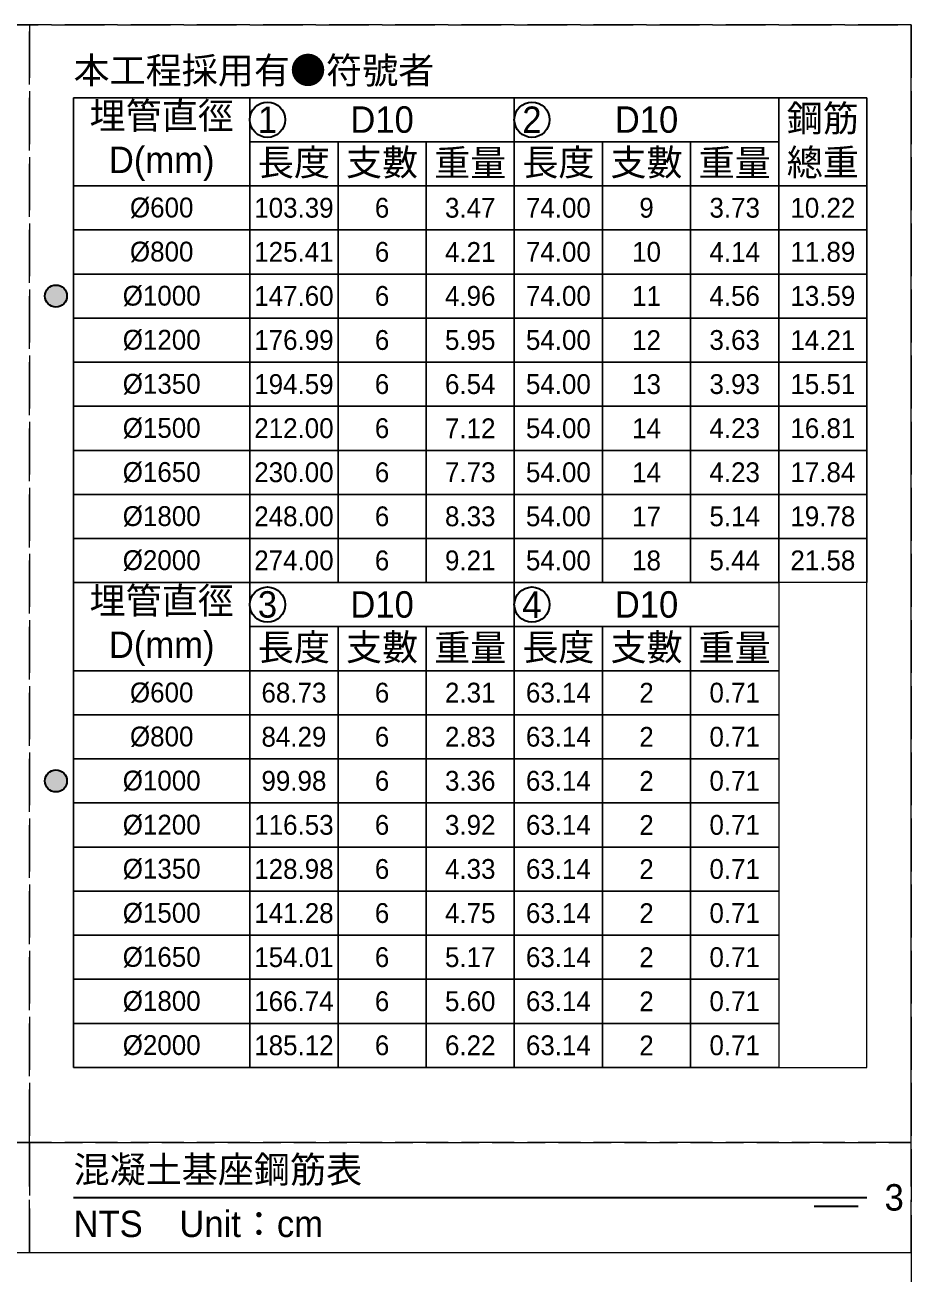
# Model space of a CAD drawing. Extents: x -781 to 13690, y -2778 to 2196.
# Drawn here: x -201 to 0, y -1040.6 to -757 of the extents above; entities that cross this region are included whole.
import ezdxf

# ---------------------------------------------------------------- set-up
doc = ezdxf.new("R2010")
doc.units = 0
doc.header["$MEASUREMENT"] = 0
doc.linetypes.add('ACAD_ISO02W100', pattern=[15, 12, -3])
doc.layers.add('一、1.基本-圖框', color=7, linetype='Continuous', lineweight=20)
doc.layers.add('一、4.基本-隱藏', color=9, linetype='ACAD_ISO02W100', lineweight=20, plot=False)
doc.layers.add('三、1.文字-說明文字', color=2, linetype='Continuous')
doc.layers.add('三、3.文字-註解文字', color=2, linetype='Continuous')
doc.styles.add('次圖名(詳圖)', font='MS PGothic.ttf', dxfattribs={"height": 6})
doc.styles.add('註解文字(詳圖)', font='MS PGothic.ttf', dxfattribs={"height": 5})

msp = doc.modelspace()

# ---------------------------------------------------------------- hatches: boundary and pattern name
at = {"layer": '三、1.文字-說明文字'}
h = msp.add_hatch(color=256, dxfattribs=at)
h.dxf.hatch_style = 1
h.paths.add_polyline_path([(-196.5, -818.491, 1), (-191.5, -818.491, 1)])
h = msp.add_hatch(color=256, dxfattribs=at)
h.dxf.hatch_style = 1
h.paths.add_polyline_path([(-196.5, -928.491, 1), (-191.5, -928.491, 1)])

# ---------------------------------------------------------------- linework, layer by layer
at = {"layer": '一、1.基本-圖框'}
for points in [[(-190, -773.491), (-150, -773.491), (-150, -793.491), (-190, -793.491)], [(-10, -773.491), (-190, -773.491), (-190, -993.491), (-10, -993.491)], [(-150, -773.491), (-90, -773.491), (-90, -783.491), (-150, -783.491)], [(-90, -773.491), (-30, -773.491), (-30, -783.491), (-90, -783.491)], [(-30, -773.491), (-10, -773.491), (-10, -793.491), (-30, -793.491)], [(-150, -783.491), (-130, -783.491), (-130, -793.491), (-150, -793.491)], [(-130, -783.491), (-110, -783.491), (-110, -793.491), (-130, -793.491)], [(-110, -783.491), (-90, -783.491), (-90, -793.491), (-110, -793.491)], [(-90, -783.491), (-70, -783.491), (-70, -793.491), (-90, -793.491)], [(-70, -783.491), (-50, -783.491), (-50, -793.491), (-70, -793.491)], [(-50, -783.491), (-30, -783.491), (-30, -793.491), (-50, -793.491)], [(-190, -793.491), (-150, -793.491), (-150, -803.491), (-190, -803.491)], [(-150, -793.491), (-130, -793.491), (-130, -803.491), (-150, -803.491)], [(-130, -793.491), (-110, -793.491), (-110, -803.491), (-130, -803.491)], [(-110, -793.491), (-90, -793.491), (-90, -803.491), (-110, -803.491)], [(-90, -793.491), (-70, -793.491), (-70, -803.491), (-90, -803.491)], [(-70, -793.491), (-50, -793.491), (-50, -803.491), (-70, -803.491)], [(-50, -793.491), (-30, -793.491), (-30, -803.491), (-50, -803.491)], [(-30, -793.491), (-10, -793.491), (-10, -803.491), (-30, -803.491)], [(-190, -803.491), (-150, -803.491), (-150, -813.491), (-190, -813.491)], [(-150, -803.491), (-130, -803.491), (-130, -813.491), (-150, -813.491)], [(-130, -803.491), (-110, -803.491), (-110, -813.491), (-130, -813.491)], [(-110, -803.491), (-90, -803.491), (-90, -813.491), (-110, -813.491)], [(-90, -803.491), (-70, -803.491), (-70, -813.491), (-90, -813.491)], [(-70, -803.491), (-50, -803.491), (-50, -813.491), (-70, -813.491)], [(-50, -803.491), (-30, -803.491), (-30, -813.491), (-50, -813.491)], [(-30, -803.491), (-10, -803.491), (-10, -813.491), (-30, -813.491)], [(-190, -813.491), (-150, -813.491), (-150, -823.491), (-190, -823.491)], [(-150, -813.491), (-130, -813.491), (-130, -823.491), (-150, -823.491)], [(-130, -813.491), (-110, -813.491), (-110, -823.491), (-130, -823.491)], [(-110, -813.491), (-90, -813.491), (-90, -823.491), (-110, -823.491)], [(-90, -813.491), (-70, -813.491), (-70, -823.491), (-90, -823.491)], [(-70, -813.491), (-50, -813.491), (-50, -823.491), (-70, -823.491)], [(-50, -813.491), (-30, -813.491), (-30, -823.491), (-50, -823.491)], [(-30, -813.491), (-10, -813.491), (-10, -823.491), (-30, -823.491)], [(-190, -823.491), (-150, -823.491), (-150, -833.491), (-190, -833.491)], [(-150, -823.491), (-130, -823.491), (-130, -833.491), (-150, -833.491)], [(-130, -823.491), (-110, -823.491), (-110, -833.491), (-130, -833.491)], [(-110, -823.491), (-90, -823.491), (-90, -833.491), (-110, -833.491)], [(-90, -823.491), (-70, -823.491), (-70, -833.491), (-90, -833.491)], [(-70, -823.491), (-50, -823.491), (-50, -833.491), (-70, -833.491)], [(-50, -823.491), (-30, -823.491), (-30, -833.491), (-50, -833.491)], [(-30, -823.491), (-10, -823.491), (-10, -833.491), (-30, -833.491)], [(-190, -833.491), (-150, -833.491), (-150, -843.491), (-190, -843.491)], [(-150, -833.491), (-130, -833.491), (-130, -843.491), (-150, -843.491)], [(-130, -833.491), (-110, -833.491), (-110, -843.491), (-130, -843.491)], [(-110, -833.491), (-90, -833.491), (-90, -843.491), (-110, -843.491)], [(-90, -833.491), (-70, -833.491), (-70, -843.491), (-90, -843.491)], [(-70, -833.491), (-50, -833.491), (-50, -843.491), (-70, -843.491)], [(-50, -833.491), (-30, -833.491), (-30, -843.491), (-50, -843.491)], [(-30, -833.491), (-10, -833.491), (-10, -843.491), (-30, -843.491)], [(-190, -843.491), (-150, -843.491), (-150, -853.491), (-190, -853.491)], [(-150, -843.491), (-130, -843.491), (-130, -853.491), (-150, -853.491)], [(-130, -843.491), (-110, -843.491), (-110, -853.491), (-130, -853.491)], [(-110, -843.491), (-90, -843.491), (-90, -853.491), (-110, -853.491)], [(-90, -843.491), (-70, -843.491), (-70, -853.491), (-90, -853.491)], [(-70, -843.491), (-50, -843.491), (-50, -853.491), (-70, -853.491)], [(-50, -843.491), (-30, -843.491), (-30, -853.491), (-50, -853.491)], [(-30, -843.491), (-10, -843.491), (-10, -853.491), (-30, -853.491)], [(-190, -853.491), (-150, -853.491), (-150, -863.491), (-190, -863.491)], [(-150, -853.491), (-130, -853.491), (-130, -863.491), (-150, -863.491)], [(-130, -853.491), (-110, -853.491), (-110, -863.491), (-130, -863.491)], [(-110, -853.491), (-90, -853.491), (-90, -863.491), (-110, -863.491)], [(-90, -853.491), (-70, -853.491), (-70, -863.491), (-90, -863.491)], [(-70, -853.491), (-50, -853.491), (-50, -863.491), (-70, -863.491)], [(-50, -853.491), (-30, -853.491), (-30, -863.491), (-50, -863.491)], [(-30, -853.491), (-10, -853.491), (-10, -863.491), (-30, -863.491)], [(-190, -863.491), (-150, -863.491), (-150, -873.491), (-190, -873.491)], [(-150, -863.491), (-130, -863.491), (-130, -873.491), (-150, -873.491)], [(-130, -863.491), (-110, -863.491), (-110, -873.491), (-130, -873.491)], [(-110, -863.491), (-90, -863.491), (-90, -873.491), (-110, -873.491)], [(-90, -863.491), (-70, -863.491), (-70, -873.491), (-90, -873.491)], [(-70, -863.491), (-50, -863.491), (-50, -873.491), (-70, -873.491)], [(-50, -863.491), (-30, -863.491), (-30, -873.491), (-50, -873.491)], [(-30, -863.491), (-10, -863.491), (-10, -873.491), (-30, -873.491)], [(-190, -873.491), (-150, -873.491), (-150, -883.491), (-190, -883.491)], [(-150, -873.491), (-130, -873.491), (-130, -883.491), (-150, -883.491)], [(-130, -873.491), (-110, -873.491), (-110, -883.491), (-130, -883.491)], [(-110, -873.491), (-90, -873.491), (-90, -883.491), (-110, -883.491)], [(-90, -873.491), (-70, -873.491), (-70, -883.491), (-90, -883.491)], [(-70, -873.491), (-50, -873.491), (-50, -883.491), (-70, -883.491)], [(-50, -873.491), (-30, -873.491), (-30, -883.491), (-50, -883.491)], [(-30, -873.491), (-10, -873.491), (-10, -883.491), (-30, -883.491)], [(-190, -883.491), (-150, -883.491), (-150, -903.491), (-190, -903.491)], [(-150, -883.491), (-90, -883.491), (-90, -893.491), (-150, -893.491)], [(-90, -883.491), (-30, -883.491), (-30, -893.491), (-90, -893.491)], [(-150, -893.491), (-130, -893.491), (-130, -903.491), (-150, -903.491)], [(-130, -893.491), (-110, -893.491), (-110, -903.491), (-130, -903.491)], [(-110, -893.491), (-90, -893.491), (-90, -903.491), (-110, -903.491)], [(-90, -893.491), (-70, -893.491), (-70, -903.491), (-90, -903.491)], [(-70, -893.491), (-50, -893.491), (-50, -903.491), (-70, -903.491)], [(-50, -893.491), (-30, -893.491), (-30, -903.491), (-50, -903.491)], [(-190, -903.491), (-150, -903.491), (-150, -913.491), (-190, -913.491)], [(-150, -903.491), (-130, -903.491), (-130, -913.491), (-150, -913.491)], [(-130, -903.491), (-110, -903.491), (-110, -913.491), (-130, -913.491)], [(-110, -903.491), (-90, -903.491), (-90, -913.491), (-110, -913.491)], [(-90, -903.491), (-70, -903.491), (-70, -913.491), (-90, -913.491)], [(-70, -903.491), (-50, -903.491), (-50, -913.491), (-70, -913.491)], [(-50, -903.491), (-30, -903.491), (-30, -913.491), (-50, -913.491)], [(-190, -913.491), (-150, -913.491), (-150, -923.491), (-190, -923.491)], [(-150, -913.491), (-130, -913.491), (-130, -923.491), (-150, -923.491)], [(-130, -913.491), (-110, -913.491), (-110, -923.491), (-130, -923.491)], [(-110, -913.491), (-90, -913.491), (-90, -923.491), (-110, -923.491)], [(-90, -913.491), (-70, -913.491), (-70, -923.491), (-90, -923.491)], [(-70, -913.491), (-50, -913.491), (-50, -923.491), (-70, -923.491)], [(-50, -913.491), (-30, -913.491), (-30, -923.491), (-50, -923.491)], [(-190, -923.491), (-150, -923.491), (-150, -933.491), (-190, -933.491)], [(-150, -923.491), (-130, -923.491), (-130, -933.491), (-150, -933.491)], [(-130, -923.491), (-110, -923.491), (-110, -933.491), (-130, -933.491)], [(-110, -923.491), (-90, -923.491), (-90, -933.491), (-110, -933.491)], [(-90, -923.491), (-70, -923.491), (-70, -933.491), (-90, -933.491)], [(-70, -923.491), (-50, -923.491), (-50, -933.491), (-70, -933.491)], [(-50, -923.491), (-30, -923.491), (-30, -933.491), (-50, -933.491)], [(-190, -933.491), (-150, -933.491), (-150, -943.491), (-190, -943.491)], [(-150, -933.491), (-130, -933.491), (-130, -943.491), (-150, -943.491)], [(-130, -933.491), (-110, -933.491), (-110, -943.491), (-130, -943.491)], [(-110, -933.491), (-90, -933.491), (-90, -943.491), (-110, -943.491)], [(-90, -933.491), (-70, -933.491), (-70, -943.491), (-90, -943.491)], [(-70, -933.491), (-50, -933.491), (-50, -943.491), (-70, -943.491)], [(-50, -933.491), (-30, -933.491), (-30, -943.491), (-50, -943.491)], [(-190, -943.491), (-150, -943.491), (-150, -953.491), (-190, -953.491)], [(-150, -943.491), (-130, -943.491), (-130, -953.491), (-150, -953.491)], [(-130, -943.491), (-110, -943.491), (-110, -953.491), (-130, -953.491)], [(-110, -943.491), (-90, -943.491), (-90, -953.491), (-110, -953.491)], [(-90, -943.491), (-70, -943.491), (-70, -953.491), (-90, -953.491)], [(-70, -943.491), (-50, -943.491), (-50, -953.491), (-70, -953.491)], [(-50, -943.491), (-30, -943.491), (-30, -953.491), (-50, -953.491)], [(-190, -953.491), (-150, -953.491), (-150, -963.491), (-190, -963.491)], [(-150, -953.491), (-130, -953.491), (-130, -963.491), (-150, -963.491)], [(-130, -953.491), (-110, -953.491), (-110, -963.491), (-130, -963.491)], [(-110, -953.491), (-90, -953.491), (-90, -963.491), (-110, -963.491)], [(-90, -953.491), (-70, -953.491), (-70, -963.491), (-90, -963.491)], [(-70, -953.491), (-50, -953.491), (-50, -963.491), (-70, -963.491)], [(-50, -953.491), (-30, -953.491), (-30, -963.491), (-50, -963.491)], [(-190, -963.491), (-150, -963.491), (-150, -973.491), (-190, -973.491)], [(-150, -963.491), (-130, -963.491), (-130, -973.491), (-150, -973.491)], [(-130, -963.491), (-110, -963.491), (-110, -973.491), (-130, -973.491)], [(-110, -963.491), (-90, -963.491), (-90, -973.491), (-110, -973.491)], [(-90, -963.491), (-70, -963.491), (-70, -973.491), (-90, -973.491)], [(-70, -963.491), (-50, -963.491), (-50, -973.491), (-70, -973.491)], [(-50, -963.491), (-30, -963.491), (-30, -973.491), (-50, -973.491)], [(-190, -973.491), (-150, -973.491), (-150, -983.491), (-190, -983.491)], [(-150, -973.491), (-130, -973.491), (-130, -983.491), (-150, -983.491)], [(-130, -973.491), (-110, -973.491), (-110, -983.491), (-130, -983.491)], [(-110, -973.491), (-90, -973.491), (-90, -983.491), (-110, -983.491)], [(-90, -973.491), (-70, -973.491), (-70, -983.491), (-90, -983.491)], [(-70, -973.491), (-50, -973.491), (-50, -983.491), (-70, -983.491)], [(-50, -973.491), (-30, -973.491), (-30, -983.491), (-50, -983.491)], [(-190, -983.491), (-150, -983.491), (-150, -993.491), (-190, -993.491)], [(-150, -983.491), (-130, -983.491), (-130, -993.491), (-150, -993.491)], [(-130, -983.491), (-110, -983.491), (-110, -993.491), (-130, -993.491)], [(-110, -983.491), (-90, -983.491), (-90, -993.491), (-110, -993.491)], [(-90, -983.491), (-70, -983.491), (-70, -993.491), (-90, -993.491)], [(-70, -983.491), (-50, -983.491), (-50, -993.491), (-70, -993.491)], [(-50, -983.491), (-30, -983.491), (-30, -993.491), (-50, -993.491)]]:
    msp.add_lwpolyline(points, close=True, dxfattribs=at)
at = {"layer": '一、4.基本-隱藏'}
for points in [[(-780, -757), (0, -757), (0, -1264), (-780, -1264)], [(0, -757), (-400, -757), (-400, -1035.5), (0, -1035.5)], [(-400, -1010.5), (-200, -1010.5), (-200, -757), (-400, -757)], [(-200, -1010.5), (0, -1010.5), (0, -757), (-200, -757)], [(-200, -1010.5), (0, -1010.5), (0, -757), (-200, -757)], [(-200, -1010.5), (-400, -1010.5), (-400, -1035.5), (-200, -1035.5)], [(0, -1010.5), (-200, -1010.5), (-200, -1035.5), (0, -1035.5)], [(-400, -1035.5), (0, -1035.5), (0, -1239), (-400, -1239)], [(-400, -1035.5), (0, -1035.5), (0, -1239), (-400, -1239)]]:
    msp.add_lwpolyline(points, close=True, dxfattribs=at)
at = {"layer": '三、1.文字-說明文字'}
for centre in [(-194, -818.491), (-194, -928.491)]:
    msp.add_circle(centre, 2.5, dxfattribs=at)
at = {"layer": '三、3.文字-註解文字'}
for points in [[(-190, -1023), (-10, -1023)], [(-12, -1025), (-22, -1025)]]:
    msp.add_lwpolyline(points, dxfattribs=at)
for centre in [(-146, -778.491), (-86, -778.491), (-146, -888.491), (-86, -888.491)]:
    msp.add_circle(centre, 4, dxfattribs=at)

# ---------------------------------------------------------------- texts
at = {"layer": '一、1.基本-圖框', "char_height": 6, "attachment_point": 5, "style": '註解文字(詳圖)'}
for s, width, insert in [('埋管直徑\\PD(mm)', 35.26712, (-170, -783.491)), ('D10', 18.37231, (-120, -778.491)), ('D10', 18.37231, (-60, -778.491)), ('鋼筋總重', 18.37231, (-20, -783.491)), ('長度', 18.37231, (-140, -788.491)), ('支數', 18.37231, (-120, -788.491)), ('重量', 18.37231, (-100, -788.491)), ('長度', 18.37231, (-80, -788.491)), ('支數', 18.37231, (-60, -788.491)), ('重量', 18.37231, (-40, -788.491)), ('埋管直徑\\PD(mm)', 35.26712, (-170, -893.491)), ('D10', 18.37231, (-120, -888.491)), ('D10', 18.37231, (-60, -888.491)), ('長度', 18.37231, (-140, -898.491)), ('支數', 18.37231, (-120, -898.491)), ('重量', 18.37231, (-100, -898.491)), ('長度', 18.37231, (-80, -898.491)), ('支數', 18.37231, (-60, -898.491)), ('重量', 18.37231, (-40, -898.491))]:
    msp.add_mtext_dynamic_manual_height_columns(s, width=width, gutter_width=30, heights=[0], dxfattribs=dict(at, insert=insert))
at = {"layer": '三、3.文字-註解文字'}
for s, width, gutter_width, insert, char_height, attachment_point, style in [('{\\fMS PGothic|b0|i0|c128|p34;本工程採用有●符號者}', 89.58136, 30, (-190, -770.991), 6, 7, '次圖名(詳圖)'), ('1', 8.38231, 30, (-146, -778.491), 6, 5, '註解文字(詳圖)'), ('2', 8.38231, 30, (-86, -778.491), 6, 5, '註解文字(詳圖)'), ('{\\fMS PGothic|b0|i0|c128|p34;%%C600}', 28.46262, 30, (-170, -798.491), 4.5, 5, '註解文字(詳圖)'), ('103.39', 9.06048, 30, (-140, -798.491), 4.5, 5, '註解文字(詳圖)'), ('6', 9.06048, 30, (-120, -798.491), 4.5, 5, '註解文字(詳圖)'), ('3.47', 9.06048, 30, (-100, -798.491), 4.5, 5, '註解文字(詳圖)'), ('74.00', 9.06048, 30, (-80, -798.491), 4.5, 5, '註解文字(詳圖)'), ('9', 9.06048, 30, (-60, -798.491), 4.5, 5, '註解文字(詳圖)'), ('3.73', 9.06048, 30, (-40, -798.491), 4.5, 5, '註解文字(詳圖)'), ('10.22', 9.06048, 30, (-20, -798.491), 4.5, 5, '註解文字(詳圖)'), ('{\\fMS PGothic|b0|i0|c128|p34;%%C}8{\\fMS PGothic|b0|i0|c128|p34;00}', 28.46262, 30, (-170, -808.491), 4.5, 5, '註解文字(詳圖)'), ('125.41', 9.06048, 30, (-140, -808.491), 4.5, 5, '註解文字(詳圖)'), ('6', 9.06048, 30, (-120, -808.491), 4.5, 5, '註解文字(詳圖)'), ('4.21', 9.06048, 30, (-100, -808.491), 4.5, 5, '註解文字(詳圖)'), ('74.00', 9.06048, 30, (-80, -808.491), 4.5, 5, '註解文字(詳圖)'), ('10', 9.06048, 30, (-60, -808.491), 4.5, 5, '註解文字(詳圖)'), ('4.14', 9.06048, 30, (-40, -808.491), 4.5, 5, '註解文字(詳圖)'), ('11.89', 9.06048, 30, (-20, -808.491), 4.5, 5, '註解文字(詳圖)'), ('{\\fMS PGothic|b0|i0|c128|p34;%%C}100{\\fMS PGothic|b0|i0|c128|p34;0}', 28.46262, 30, (-170, -818.491), 4.5, 5, '註解文字(詳圖)'), ('147.60', 9.06048, 30, (-140, -818.491), 4.5, 5, '註解文字(詳圖)'), ('6', 9.06048, 30, (-120, -818.491), 4.5, 5, '註解文字(詳圖)'), ('4.96', 9.06048, 30, (-100, -818.491), 4.5, 5, '註解文字(詳圖)'), ('74.00', 9.06048, 30, (-80, -818.491), 4.5, 5, '註解文字(詳圖)'), ('11', 9.06048, 30, (-60, -818.491), 4.5, 5, '註解文字(詳圖)'), ('4.56', 9.06048, 30, (-40, -818.491), 4.5, 5, '註解文字(詳圖)'), ('13.59', 9.06048, 30, (-20, -818.491), 4.5, 5, '註解文字(詳圖)'), ('{\\fMS PGothic|b0|i0|c128|p34;%%C}120{\\fMS PGothic|b0|i0|c128|p34;0}', 28.46262, 30, (-170, -828.491), 4.5, 5, '註解文字(詳圖)'), ('176.99', 9.06048, 30, (-140, -828.491), 4.5, 5, '註解文字(詳圖)'), ('6', 9.06048, 30, (-120, -828.491), 4.5, 5, '註解文字(詳圖)'), ('5.95', 9.06048, 30, (-100, -828.491), 4.5, 5, '註解文字(詳圖)'), ('54.00', 9.06048, 30, (-80, -828.491), 4.5, 5, '註解文字(詳圖)'), ('12', 9.06048, 30, (-60, -828.491), 4.5, 5, '註解文字(詳圖)'), ('3.63', 9.06048, 30, (-40, -828.491), 4.5, 5, '註解文字(詳圖)'), ('14.21', 9.06048, 30, (-20, -828.491), 4.5, 5, '註解文字(詳圖)'), ('{\\fMS PGothic|b0|i0|c128|p34;%%C}135{\\fMS PGothic|b0|i0|c128|p34;0}', 28.46262, 30, (-170, -838.491), 4.5, 5, '註解文字(詳圖)'), ('194.59', 9.06048, 30, (-140, -838.491), 4.5, 5, '註解文字(詳圖)'), ('6', 9.06048, 30, (-120, -838.491), 4.5, 5, '註解文字(詳圖)'), ('6.54', 9.06048, 30, (-100, -838.491), 4.5, 5, '註解文字(詳圖)'), ('54.00', 9.06048, 30, (-80, -838.491), 4.5, 5, '註解文字(詳圖)'), ('13', 9.06048, 30, (-60, -838.491), 4.5, 5, '註解文字(詳圖)'), ('3.93', 9.06048, 30, (-40, -838.491), 4.5, 5, '註解文字(詳圖)'), ('15.51', 9.06048, 30, (-20, -838.491), 4.5, 5, '註解文字(詳圖)'), ('{\\fMS PGothic|b0|i0|c128|p34;%%C}15{\\fMS PGothic|b0|i0|c128|p34;00}', 28.46262, 30, (-170, -848.491), 4.5, 5, '註解文字(詳圖)'), ('212.00', 9.06048, 30, (-140, -848.491), 4.5, 5, '註解文字(詳圖)'), ('6', 9.06048, 30, (-120, -848.491), 4.5, 5, '註解文字(詳圖)'), ('7.12', 9.06048, 30, (-100, -848.491), 4.5, 5, '註解文字(詳圖)'), ('54.00', 9.06048, 30, (-80, -848.491), 4.5, 5, '註解文字(詳圖)'), ('14', 9.06048, 30, (-60, -848.491), 4.5, 5, '註解文字(詳圖)'), ('4.23', 9.06048, 30, (-40, -848.491), 4.5, 5, '註解文字(詳圖)'), ('16.81', 9.06048, 30, (-20, -848.491), 4.5, 5, '註解文字(詳圖)'), ('{\\fMS PGothic|b0|i0|c128|p34;%%C}165{\\fMS PGothic|b0|i0|c128|p34;0}', 28.46262, 30, (-170, -858.491), 4.5, 5, '註解文字(詳圖)'), ('230.00', 9.06048, 30, (-140, -858.491), 4.5, 5, '註解文字(詳圖)'), ('6', 9.06048, 30, (-120, -858.491), 4.5, 5, '註解文字(詳圖)'), ('7.73', 9.06048, 30, (-100, -858.491), 4.5, 5, '註解文字(詳圖)'), ('54.00', 9.06048, 30, (-80, -858.491), 4.5, 5, '註解文字(詳圖)'), ('14', 9.06048, 30, (-60, -858.491), 4.5, 5, '註解文字(詳圖)'), ('4.23', 9.06048, 30, (-40, -858.491), 4.5, 5, '註解文字(詳圖)'), ('17.84', 9.06048, 30, (-20, -858.491), 4.5, 5, '註解文字(詳圖)'), ('{\\fMS PGothic|b0|i0|c128|p34;%%C}18{\\fMS PGothic|b0|i0|c128|p34;00}', 28.46262, 30, (-170, -868.491), 4.5, 5, '註解文字(詳圖)'), ('248.00', 9.06048, 30, (-140, -868.491), 4.5, 5, '註解文字(詳圖)'), ('6', 9.06048, 30, (-120, -868.491), 4.5, 5, '註解文字(詳圖)'), ('8.33', 9.06048, 30, (-100, -868.491), 4.5, 5, '註解文字(詳圖)'), ('54.00', 9.06048, 30, (-80, -868.491), 4.5, 5, '註解文字(詳圖)'), ('17', 9.06048, 30, (-60, -868.491), 4.5, 5, '註解文字(詳圖)'), ('5.14', 9.06048, 30, (-40, -868.491), 4.5, 5, '註解文字(詳圖)'), ('19.78', 9.06048, 30, (-20, -868.491), 4.5, 5, '註解文字(詳圖)'), ('{\\fMS PGothic|b0|i0|c128|p34;%%C}20{\\fMS PGothic|b0|i0|c128|p34;00}', 28.46262, 30, (-170, -878.491), 4.5, 5, '註解文字(詳圖)'), ('274.00', 9.06048, 30, (-140, -878.491), 4.5, 5, '註解文字(詳圖)'), ('6', 9.06048, 30, (-120, -878.491), 4.5, 5, '註解文字(詳圖)'), ('9.21', 9.06048, 30, (-100, -878.491), 4.5, 5, '註解文字(詳圖)'), ('54.00', 9.06048, 30, (-80, -878.491), 4.5, 5, '註解文字(詳圖)'), ('18', 9.06048, 30, (-60, -878.491), 4.5, 5, '註解文字(詳圖)'), ('5.44', 9.06048, 30, (-40, -878.491), 4.5, 5, '註解文字(詳圖)'), ('21.58', 9.06048, 30, (-20, -878.491), 4.5, 5, '註解文字(詳圖)'), ('3', 8.38231, 30, (-146, -888.491), 6, 5, '註解文字(詳圖)'), ('4', 8.38231, 30, (-86, -888.491), 6, 5, '註解文字(詳圖)'), ('{\\fMS PGothic|b0|i0|c128|p34;%%C600}', 28.46262, 30, (-170, -908.491), 4.5, 5, '註解文字(詳圖)'), ('68.73', 9.06048, 30, (-140, -908.491), 4.5, 5, '註解文字(詳圖)'), ('6', 9.06048, 30, (-120, -908.491), 4.5, 5, '註解文字(詳圖)'), ('2.31', 9.06048, 30, (-100, -908.491), 4.5, 5, '註解文字(詳圖)'), ('63.14', 9.06048, 30, (-80, -908.491), 4.5, 5, '註解文字(詳圖)'), ('2', 9.06048, 30, (-60, -908.491), 4.5, 5, '註解文字(詳圖)'), ('0.71', 9.06048, 30, (-40, -908.491), 4.5, 5, '註解文字(詳圖)'), ('{\\fMS PGothic|b0|i0|c128|p34;%%C}8{\\fMS PGothic|b0|i0|c128|p34;00}', 28.46262, 30, (-170, -918.491), 4.5, 5, '註解文字(詳圖)'), ('84.29', 9.06048, 30, (-140, -918.491), 4.5, 5, '註解文字(詳圖)'), ('6', 9.06048, 30, (-120, -918.491), 4.5, 5, '註解文字(詳圖)'), ('2.83', 9.06048, 30, (-100, -918.491), 4.5, 5, '註解文字(詳圖)'), ('63.14', 9.06048, 30, (-80, -918.491), 4.5, 5, '註解文字(詳圖)'), ('2', 9.06048, 30, (-60, -918.491), 4.5, 5, '註解文字(詳圖)'), ('0.71', 9.06048, 30, (-40, -918.491), 4.5, 5, '註解文字(詳圖)'), ('{\\fMS PGothic|b0|i0|c128|p34;%%C}100{\\fMS PGothic|b0|i0|c128|p34;0}', 28.46262, 30, (-170, -928.491), 4.5, 5, '註解文字(詳圖)'), ('99.98', 9.06048, 30, (-140, -928.491), 4.5, 5, '註解文字(詳圖)'), ('6', 9.06048, 30, (-120, -928.491), 4.5, 5, '註解文字(詳圖)'), ('3.36', 9.06048, 30, (-100, -928.491), 4.5, 5, '註解文字(詳圖)'), ('63.14', 9.06048, 30, (-80, -928.491), 4.5, 5, '註解文字(詳圖)'), ('2', 9.06048, 30, (-60, -928.491), 4.5, 5, '註解文字(詳圖)'), ('0.71', 9.06048, 30, (-40, -928.491), 4.5, 5, '註解文字(詳圖)'), ('{\\fMS PGothic|b0|i0|c128|p34;%%C}120{\\fMS PGothic|b0|i0|c128|p34;0}', 28.46262, 30, (-170, -938.491), 4.5, 5, '註解文字(詳圖)'), ('116.53', 9.06048, 30, (-140, -938.491), 4.5, 5, '註解文字(詳圖)'), ('6', 9.06048, 30, (-120, -938.491), 4.5, 5, '註解文字(詳圖)'), ('3.92', 9.06048, 30, (-100, -938.491), 4.5, 5, '註解文字(詳圖)'), ('63.14', 9.06048, 30, (-80, -938.491), 4.5, 5, '註解文字(詳圖)'), ('2', 9.06048, 30, (-60, -938.491), 4.5, 5, '註解文字(詳圖)'), ('0.71', 9.06048, 30, (-40, -938.491), 4.5, 5, '註解文字(詳圖)'), ('{\\fMS PGothic|b0|i0|c128|p34;%%C}135{\\fMS PGothic|b0|i0|c128|p34;0}', 28.46262, 30, (-170, -948.491), 4.5, 5, '註解文字(詳圖)'), ('128.98', 9.06048, 30, (-140, -948.491), 4.5, 5, '註解文字(詳圖)'), ('6', 9.06048, 30, (-120, -948.491), 4.5, 5, '註解文字(詳圖)'), ('4.33', 9.06048, 30, (-100, -948.491), 4.5, 5, '註解文字(詳圖)'), ('63.14', 9.06048, 30, (-80, -948.491), 4.5, 5, '註解文字(詳圖)'), ('2', 9.06048, 30, (-60, -948.491), 4.5, 5, '註解文字(詳圖)'), ('0.71', 9.06048, 30, (-40, -948.491), 4.5, 5, '註解文字(詳圖)'), ('{\\fMS PGothic|b0|i0|c128|p34;%%C}15{\\fMS PGothic|b0|i0|c128|p34;00}', 28.46262, 30, (-170, -958.491), 4.5, 5, '註解文字(詳圖)'), ('141.28', 9.06048, 30, (-140, -958.491), 4.5, 5, '註解文字(詳圖)'), ('6', 9.06048, 30, (-120, -958.491), 4.5, 5, '註解文字(詳圖)'), ('4.75', 9.06048, 30, (-100, -958.491), 4.5, 5, '註解文字(詳圖)'), ('63.14', 9.06048, 30, (-80, -958.491), 4.5, 5, '註解文字(詳圖)'), ('2', 9.06048, 30, (-60, -958.491), 4.5, 5, '註解文字(詳圖)'), ('0.71', 9.06048, 30, (-40, -958.491), 4.5, 5, '註解文字(詳圖)'), ('{\\fMS PGothic|b0|i0|c128|p34;%%C}165{\\fMS PGothic|b0|i0|c128|p34;0}', 28.46262, 30, (-170, -968.491), 4.5, 5, '註解文字(詳圖)'), ('154.01', 9.06048, 30, (-140, -968.491), 4.5, 5, '註解文字(詳圖)'), ('6', 9.06048, 30, (-120, -968.491), 4.5, 5, '註解文字(詳圖)'), ('5.17', 9.06048, 30, (-100, -968.491), 4.5, 5, '註解文字(詳圖)'), ('63.14', 9.06048, 30, (-80, -968.491), 4.5, 5, '註解文字(詳圖)'), ('2', 9.06048, 30, (-60, -968.491), 4.5, 5, '註解文字(詳圖)'), ('0.71', 9.06048, 30, (-40, -968.491), 4.5, 5, '註解文字(詳圖)'), ('{\\fMS PGothic|b0|i0|c128|p34;%%C}18{\\fMS PGothic|b0|i0|c128|p34;00}', 28.46262, 30, (-170, -978.491), 4.5, 5, '註解文字(詳圖)'), ('166.74', 9.06048, 30, (-140, -978.491), 4.5, 5, '註解文字(詳圖)'), ('6', 9.06048, 30, (-120, -978.491), 4.5, 5, '註解文字(詳圖)'), ('5.60', 9.06048, 30, (-100, -978.491), 4.5, 5, '註解文字(詳圖)'), ('63.14', 9.06048, 30, (-80, -978.491), 4.5, 5, '註解文字(詳圖)'), ('2', 9.06048, 30, (-60, -978.491), 4.5, 5, '註解文字(詳圖)'), ('0.71', 9.06048, 30, (-40, -978.491), 4.5, 5, '註解文字(詳圖)'), ('{\\fMS PGothic|b0|i0|c128|p34;%%C}20{\\fMS PGothic|b0|i0|c128|p34;00}', 28.46262, 30, (-170, -988.491), 4.5, 5, '註解文字(詳圖)'), ('185.12', 9.06048, 30, (-140, -988.491), 4.5, 5, '註解文字(詳圖)'), ('6', 9.06048, 30, (-120, -988.491), 4.5, 5, '註解文字(詳圖)'), ('6.22', 9.06048, 30, (-100, -988.491), 4.5, 5, '註解文字(詳圖)'), ('63.14', 9.06048, 30, (-80, -988.491), 4.5, 5, '註解文字(詳圖)'), ('2', 9.06048, 30, (-60, -988.491), 4.5, 5, '註解文字(詳圖)'), ('0.71', 9.06048, 30, (-40, -988.491), 4.5, 5, '註解文字(詳圖)'), ('{\\fMS PGothic|b0|i0|c128|p34;混凝土基座}鋼筋表', 109.33936, 15, (-190, -1017), 6, 4, '次圖名(詳圖)'), ('3', 3, 15, (-6, -1023), 6, 4, '次圖名(詳圖)'), ('NTS{\\fMS PGothic|b0|i0|c128|p34;^IUnit：cm}', 136.03259, 15, (-190, -1029), 6, 4, '次圖名(詳圖)')]:
    msp.add_mtext_dynamic_manual_height_columns(s, width=width, gutter_width=gutter_width, heights=[0], dxfattribs=dict(at, insert=insert, char_height=char_height, attachment_point=attachment_point, style=style))

doc.saveas('drawing.dxf')
